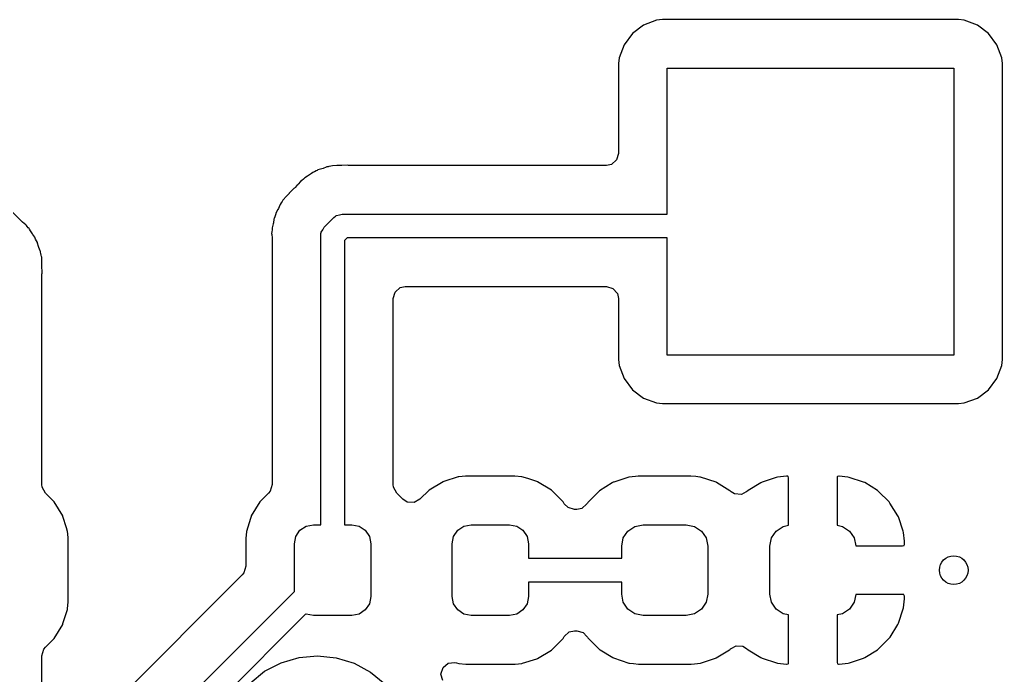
# Model space of a CAD drawing. Extents: x 1.82 to 8.48, y -4.98 to -0.82.
# Drawn here: x 4.8612 to 5.2661, y -1.8839 to -1.6138 of the extents above; entities that cross this region are included whole.
import ezdxf

# ---------------------------------------------------------------- set-up
doc = ezdxf.new("R2010")
doc.units = 0
doc.header["$MEASUREMENT"] = 0
doc.layers.add('BLACK', color=7, linetype='CONTINUOUS')

msp = doc.modelspace()

# ---------------------------------------------------------------- linework, layer by layer
at = {"layer": 'BLACK', "linetype": 'CONTINUOUS'}
for p, q in [((5.12361, -1.6141), (5.11824, -1.61612)), ((5.12606, -1.61384), (5.12361, -1.6141)), ((5.24796, -1.61384), (5.12606, -1.61384)), ((5.25041, -1.6141), (5.24796, -1.61384)), ((5.25578, -1.61612), (5.25041, -1.6141)), ((5.11824, -1.61612), (5.11365, -1.61956)), ((5.26036, -1.61956), (5.25578, -1.61612)), ((5.11365, -1.61956), (5.11021, -1.62415)), ((5.2638, -1.62415), (5.26036, -1.61956)), ((5.11021, -1.62415), (5.1082, -1.62952)), ((5.26582, -1.62952), (5.2638, -1.62415)), ((5.1082, -1.62952), (5.10793, -1.63196)), ((5.26608, -1.63196), (5.26582, -1.62952)), ((5.10793, -1.63196), (5.10793, -1.66892)), ((5.12795, -1.6939), (5.12795, -1.63386)), ((5.12795, -1.63386), (5.24606, -1.63386)), ((5.24606, -1.63386), (5.24606, -1.75197)), ((5.26608, -1.75386), (5.26608, -1.63196)), ((5.10715, -1.6716), (5.10503, -1.67343)), ((5.10793, -1.66892), (5.10715, -1.6716)), ((4.98384, -1.67591), (4.98342, -1.67615)), ((4.98411, -1.67575), (4.98384, -1.67591)), ((4.98384, -1.67591), (4.98384, -1.67591)), ((4.98578, -1.67526), (4.98411, -1.67575)), ((4.98622, -1.67511), (4.98578, -1.67526)), ((4.98755, -1.67458), (4.98622, -1.67511)), ((4.98784, -1.67447), (4.98755, -1.67458)), ((4.98755, -1.67458), (4.98755, -1.67458)), ((4.98836, -1.6744), (4.98784, -1.67447)), ((4.98863, -1.67437), (4.98836, -1.6744)), ((4.9894, -1.67421), (4.98863, -1.67437)), ((4.98949, -1.67419), (4.9894, -1.67421)), ((4.99016, -1.67399), (4.98949, -1.67419)), ((4.9919, -1.67393), (4.99016, -1.67399)), ((4.99237, -1.6739), (4.9919, -1.67393)), ((4.99253, -1.67388), (4.99237, -1.6739)), ((4.99237, -1.6739), (4.99237, -1.6739)), ((4.99237, -1.6739), (4.99237, -1.6739)), ((4.99237, -1.6739), (4.99237, -1.6739)), ((4.99362, -1.67388), (4.99253, -1.67388)), ((4.99378, -1.67388), (4.99362, -1.67388)), ((4.99401, -1.67387), (4.99378, -1.67388)), ((4.99646, -1.67379), (4.99401, -1.67387)), ((4.99676, -1.67386), (4.99646, -1.67379)), ((4.9972, -1.67388), (4.99676, -1.67386)), ((5.10297, -1.67388), (4.9972, -1.67388)), ((5.10503, -1.67343), (5.10297, -1.67388)), ((4.97753, -1.68002), (4.97689, -1.68049)), ((4.97812, -1.67952), (4.97753, -1.68002)), ((4.97869, -1.67896), (4.97812, -1.67952)), ((4.97986, -1.67826), (4.97869, -1.67896)), ((4.98019, -1.67807), (4.97986, -1.67826)), ((4.98058, -1.67781), (4.98019, -1.67807)), ((4.98142, -1.6772), (4.98058, -1.67781)), ((4.98198, -1.67679), (4.98142, -1.6772)), ((4.98227, -1.67667), (4.98198, -1.67679)), ((4.98273, -1.6765), (4.98227, -1.67667)), ((4.98227, -1.67667), (4.98227, -1.67667)), ((4.98342, -1.67615), (4.98273, -1.6765)), ((4.86211, -1.69692), (4.84857, -1.68338)), ((4.97392, -1.68361), (4.9723, -1.68534)), ((4.97413, -1.68339), (4.97392, -1.68361)), ((4.97439, -1.68322), (4.97413, -1.68339)), ((4.97471, -1.68293), (4.97439, -1.68322)), ((4.97546, -1.68218), (4.97471, -1.68293)), ((4.97578, -1.68183), (4.97546, -1.68218)), ((4.97601, -1.68155), (4.97578, -1.68183)), ((4.97689, -1.68049), (4.97601, -1.68155)), ((4.96967, -1.68825), (4.96944, -1.68868)), ((4.96982, -1.68798), (4.96967, -1.68825)), ((4.96967, -1.68825), (4.96967, -1.68825)), ((4.97101, -1.68671), (4.96982, -1.68798)), ((4.97131, -1.68636), (4.97101, -1.68671)), ((4.97141, -1.68623), (4.97131, -1.68636)), ((4.97219, -1.68545), (4.97141, -1.68623)), ((4.9723, -1.68534), (4.97219, -1.68545)), ((4.96762, -1.69198), (4.96678, -1.6935)), ((4.96783, -1.69156), (4.96762, -1.69198)), ((4.9684, -1.69025), (4.96783, -1.69156)), ((4.96852, -1.68996), (4.9684, -1.69025)), ((4.9684, -1.69025), (4.9684, -1.69025)), ((4.96901, -1.68933), (4.96852, -1.68996)), ((4.96944, -1.68868), (4.96901, -1.68933)), ((4.96597, -1.69605), (4.96574, -1.69746)), ((4.96602, -1.69574), (4.96597, -1.69605)), ((4.96597, -1.69605), (4.96597, -1.69605)), ((4.96633, -1.69501), (4.96602, -1.69574)), ((4.96659, -1.69427), (4.96633, -1.69501)), ((4.96671, -1.6938), (4.96659, -1.69427)), ((4.96678, -1.6935), (4.96671, -1.6938)), ((4.96671, -1.6938), (4.96671, -1.6938)), ((4.98668, -1.69928), (4.99061, -1.69534)), ((4.99061, -1.69534), (4.99132, -1.69481)), ((4.99132, -1.69481), (4.99144, -1.69468)), ((4.99144, -1.69468), (4.99154, -1.69465)), ((4.99154, -1.69465), (4.99175, -1.69449)), ((4.99175, -1.69449), (4.99293, -1.69424)), ((4.99293, -1.69424), (4.99409, -1.6939)), ((4.99409, -1.6939), (5.12795, -1.6939)), ((4.86246, -1.69723), (4.86211, -1.69692)), ((4.8638, -1.69834), (4.86246, -1.69723)), ((4.86398, -1.69859), (4.8638, -1.69834)), ((4.86427, -1.69899), (4.86398, -1.69859)), ((4.86398, -1.69859), (4.86398, -1.69859)), ((4.86477, -1.69958), (4.86427, -1.69899)), ((4.86512, -1.69992), (4.86477, -1.69958)), ((4.86534, -1.70014), (4.86512, -1.69992)), ((4.86573, -1.70081), (4.86534, -1.70014)), ((4.96522, -1.7004), (4.96516, -1.70118)), ((4.96551, -1.69848), (4.96522, -1.69961)), ((4.96522, -1.69961), (4.96522, -1.7004)), ((4.96565, -1.69792), (4.96551, -1.69848)), ((4.96574, -1.69746), (4.96565, -1.69792)), ((4.98544, -1.70136), (4.9861, -1.70034)), ((4.9861, -1.70034), (4.98668, -1.69928)), ((4.86622, -1.70164), (4.86573, -1.70081)), ((4.86648, -1.70203), (4.86622, -1.70164)), ((4.86666, -1.70228), (4.86648, -1.70203)), ((4.8675, -1.70344), (4.86666, -1.70228)), ((4.8678, -1.70418), (4.8675, -1.70344)), ((4.86814, -1.70488), (4.8678, -1.70418)), ((4.96516, -1.70118), (4.96503, -1.70197)), ((4.96503, -1.70197), (4.96506, -1.70228)), ((4.96506, -1.70228), (4.96519, -1.7037)), ((4.96519, -1.7037), (4.96522, -1.70417)), ((4.96522, -1.70417), (4.96522, -1.80529)), ((4.98524, -1.70276), (4.98536, -1.70189)), ((4.98524, -1.82185), (4.98524, -1.70276)), ((4.98535, -1.70171), (4.9854, -1.70161)), ((4.98536, -1.70189), (4.98535, -1.70171)), ((4.9854, -1.70161), (4.98544, -1.70136)), ((4.99613, -1.70374), (4.99508, -1.70479)), ((5.12795, -1.70374), (4.99613, -1.70374)), ((5.12795, -1.75197), (5.12795, -1.70374)), ((4.86854, -1.70557), (4.86814, -1.70488)), ((4.86863, -1.70587), (4.86854, -1.70557)), ((4.86903, -1.70724), (4.86863, -1.70587)), ((4.86918, -1.70768), (4.86903, -1.70724)), ((4.86971, -1.70901), (4.86918, -1.70768)), ((4.99508, -1.70479), (4.99508, -1.82185)), ((4.86982, -1.7093), (4.86971, -1.70901)), ((4.86971, -1.70901), (4.86971, -1.70901)), ((4.86986, -1.70961), (4.86982, -1.7093)), ((4.86992, -1.71009), (4.86986, -1.70961)), ((4.87008, -1.71085), (4.86992, -1.71009)), ((4.87021, -1.71132), (4.87008, -1.71085)), ((4.87022, -1.71132), (4.87021, -1.71132)), ((4.8703, -1.71162), (4.87022, -1.71132)), ((4.87036, -1.71331), (4.8703, -1.71162)), ((4.87036, -1.71336), (4.87036, -1.71331)), ((4.87039, -1.71382), (4.87036, -1.71336)), ((4.87041, -1.71398), (4.87039, -1.71382)), ((4.87041, -1.71508), (4.87041, -1.71398)), ((4.87042, -1.71524), (4.87041, -1.71508)), ((4.8705, -1.71792), (4.87042, -1.71524)), ((4.87041, -1.71865), (4.87043, -1.71821)), ((4.87041, -1.80529), (4.87041, -1.71865)), ((4.87043, -1.71821), (4.8705, -1.71792)), ((5.01589, -1.72604), (5.018, -1.72421)), ((5.018, -1.72421), (5.02006, -1.72376)), ((5.02006, -1.72376), (5.10297, -1.72376)), ((5.10297, -1.72376), (5.10565, -1.72455)), ((5.10565, -1.72455), (5.10748, -1.72666)), ((5.0151, -1.72872), (5.01589, -1.72604)), ((5.0151, -1.80529), (5.0151, -1.72872)), ((5.10748, -1.72666), (5.10793, -1.72872)), ((5.10793, -1.72872), (5.10793, -1.75386)), ((5.24606, -1.75197), (5.12795, -1.75197)), ((5.10793, -1.75386), (5.1082, -1.75631)), ((5.1082, -1.75631), (5.11021, -1.76168)), ((5.2638, -1.76168), (5.26582, -1.75631)), ((5.26582, -1.75631), (5.26608, -1.75386)), ((5.11021, -1.76168), (5.11365, -1.76627)), ((5.26036, -1.76627), (5.2638, -1.76168)), ((5.11365, -1.76627), (5.11824, -1.76971)), ((5.25578, -1.76971), (5.26036, -1.76627)), ((5.11824, -1.76971), (5.12361, -1.77172)), ((5.12361, -1.77172), (5.12606, -1.77199)), ((5.12606, -1.77199), (5.24796, -1.77199)), ((5.24796, -1.77199), (5.25041, -1.77172)), ((5.25041, -1.77172), (5.25578, -1.76971)), ((4.87053, -1.80634), (4.87041, -1.80529)), ((4.96522, -1.80529), (4.96443, -1.80797)), ((5.01521, -1.80634), (5.0151, -1.80529)), ((5.03568, -1.80412), (5.02991, -1.80761)), ((5.03597, -1.80403), (5.03568, -1.80412)), ((5.04187, -1.80218), (5.03597, -1.80403)), ((5.03597, -1.80403), (5.03597, -1.80403)), ((5.04212, -1.8021), (5.04187, -1.80218)), ((5.04187, -1.80218), (5.04187, -1.80218)), ((5.04357, -1.80196), (5.04212, -1.8021)), ((5.0449, -1.80184), (5.04357, -1.80196)), ((5.04501, -1.80183), (5.0449, -1.80184)), ((5.0449, -1.80184), (5.0449, -1.80184)), ((5.05509, -1.80183), (5.04501, -1.80183)), ((5.06511, -1.80183), (5.05509, -1.80183)), ((5.06522, -1.80183), (5.06511, -1.80183)), ((5.06811, -1.8021), (5.06522, -1.80183)), ((5.07054, -1.80286), (5.06811, -1.8021)), ((5.07427, -1.80403), (5.07054, -1.80286)), ((5.07456, -1.80412), (5.07427, -1.80403)), ((5.07427, -1.80403), (5.07427, -1.80403)), ((5.08033, -1.80761), (5.07456, -1.80412)), ((5.10534, -1.80465), (5.10005, -1.80792)), ((5.10553, -1.80453), (5.10534, -1.80465)), ((5.10578, -1.80438), (5.10553, -1.80453)), ((5.10553, -1.80453), (5.10553, -1.80453)), ((5.10605, -1.80429), (5.10578, -1.80438)), ((5.11185, -1.80235), (5.10605, -1.80429)), ((5.10605, -1.80429), (5.10605, -1.80429)), ((5.11216, -1.80225), (5.11185, -1.80235)), ((5.11491, -1.80196), (5.11216, -1.80225)), ((5.11606, -1.80184), (5.11491, -1.80196)), ((5.11619, -1.80183), (5.11606, -1.80184)), ((5.11606, -1.80184), (5.11606, -1.80184)), ((5.13775, -1.80183), (5.11619, -1.80183)), ((5.13983, -1.80204), (5.13775, -1.80183)), ((5.14145, -1.80221), (5.13983, -1.80204)), ((5.14172, -1.80224), (5.14145, -1.80221)), ((5.14145, -1.80221), (5.14145, -1.80221)), ((5.14811, -1.80436), (5.14172, -1.80224)), ((5.14836, -1.80451), (5.14811, -1.80436)), ((5.15265, -1.80715), (5.14836, -1.80451)), ((5.14836, -1.80451), (5.14836, -1.80451)), ((5.16656, -1.80455), (5.16133, -1.80779)), ((5.16708, -1.80431), (5.16656, -1.80455)), ((5.17293, -1.80235), (5.16708, -1.80431)), ((5.17346, -1.80224), (5.17293, -1.80235)), ((5.17709, -1.80186), (5.17346, -1.80224)), ((5.17734, -1.80185), (5.17709, -1.80186)), ((5.17746, -1.80185), (5.17734, -1.80185)), ((5.17776, -1.80192), (5.17746, -1.80185)), ((5.17782, -1.80196), (5.17776, -1.80192)), ((5.17799, -1.80256), (5.17782, -1.80196)), ((5.17799, -1.82208), (5.17799, -1.80256)), ((5.19806, -1.80208), (5.19799, -1.80238)), ((5.19799, -1.80238), (5.19799, -1.82208)), ((5.19811, -1.80203), (5.19806, -1.80208)), ((5.1987, -1.80185), (5.19811, -1.80203)), ((5.19889, -1.80186), (5.1987, -1.80185)), ((5.20247, -1.80223), (5.19889, -1.80186)), ((5.203, -1.80234), (5.20247, -1.80223)), ((5.20886, -1.80429), (5.203, -1.80234)), ((5.20937, -1.80453), (5.20886, -1.80429)), ((5.21461, -1.80776), (5.20937, -1.80453)), ((4.87187, -1.80879), (4.87053, -1.80634)), ((4.87546, -1.81239), (4.87187, -1.80879)), ((4.96376, -1.80879), (4.96017, -1.81239)), ((4.96443, -1.80797), (4.96376, -1.80879)), ((5.01655, -1.80879), (5.01521, -1.80634)), ((5.01913, -1.81137), (5.01655, -1.80879)), ((5.02991, -1.80761), (5.02615, -1.81137)), ((5.0851, -1.81239), (5.08033, -1.80761)), ((5.09969, -1.80829), (5.09529, -1.81269)), ((5.09985, -1.80813), (5.09969, -1.80829)), ((5.10005, -1.80792), (5.09985, -1.80813)), ((5.15385, -1.80789), (5.15265, -1.80715)), ((5.15405, -1.8081), (5.15385, -1.80789)), ((5.15428, -1.80827), (5.15405, -1.8081)), ((5.15431, -1.80824), (5.15428, -1.80827)), ((5.15576, -1.80917), (5.15431, -1.80824)), ((5.15855, -1.80937), (5.15576, -1.80917)), ((5.1606, -1.80825), (5.15855, -1.80937)), ((5.16066, -1.80832), (5.1606, -1.80825)), ((5.16133, -1.80779), (5.16066, -1.80832)), ((5.21506, -1.80811), (5.21461, -1.80776)), ((5.21942, -1.81246), (5.21506, -1.80811)), ((4.87896, -1.81816), (4.87546, -1.81239)), ((4.96017, -1.81239), (4.95667, -1.81816)), ((5.0209, -1.81251), (5.01913, -1.81137)), ((5.02369, -1.81271), (5.0209, -1.81251)), ((5.02615, -1.81137), (5.02369, -1.81271)), ((5.08526, -1.81264), (5.0851, -1.81239)), ((5.08561, -1.81322), (5.08526, -1.81264)), ((5.08717, -1.81482), (5.08561, -1.81322)), ((5.09495, -1.81325), (5.09287, -1.81512)), ((5.09514, -1.81293), (5.09495, -1.81325)), ((5.09529, -1.81269), (5.09514, -1.81293)), ((5.09514, -1.81293), (5.09514, -1.81293)), ((5.21977, -1.81291), (5.21942, -1.81246)), ((5.22301, -1.81814), (5.21977, -1.81291)), ((5.08985, -1.81561), (5.08717, -1.81482)), ((5.09072, -1.81561), (5.08985, -1.81561)), ((5.09287, -1.81512), (5.09072, -1.81561)), ((4.87904, -1.81845), (4.87896, -1.81816)), ((4.87905, -1.81845), (4.87904, -1.81845)), ((4.88052, -1.82316), (4.87905, -1.81845)), ((4.95631, -1.81932), (4.95466, -1.8246)), ((4.95658, -1.81845), (4.95631, -1.81932)), ((4.95667, -1.81816), (4.95658, -1.81845)), ((4.95658, -1.81845), (4.95658, -1.81845)), ((4.97927, -1.82245), (4.98228, -1.82185)), ((4.98228, -1.82185), (4.98524, -1.82185)), ((4.99508, -1.82185), (4.99803, -1.82185)), ((4.99803, -1.82185), (5.00104, -1.82245)), ((5.04423, -1.82245), (5.04724, -1.82185)), ((5.04724, -1.82185), (5.06299, -1.82185)), ((5.06299, -1.82185), (5.06601, -1.82245)), ((5.11472, -1.82252), (5.11811, -1.82185)), ((5.11811, -1.82185), (5.13583, -1.82185)), ((5.13583, -1.82185), (5.13922, -1.82252)), ((5.22325, -1.81866), (5.22301, -1.81814)), ((5.22521, -1.82451), (5.22325, -1.81866)), ((4.88097, -1.8246), (4.88052, -1.82316)), ((4.88106, -1.82555), (4.88097, -1.8246)), ((4.88123, -1.82738), (4.88106, -1.82555)), ((4.95466, -1.8246), (4.95439, -1.82749)), ((4.97501, -1.82671), (4.97672, -1.82416)), ((4.97672, -1.82416), (4.97927, -1.82245)), ((5.00104, -1.82245), (5.0036, -1.82416)), ((5.0036, -1.82416), (5.00531, -1.82671)), ((5.03997, -1.82671), (5.04168, -1.82416)), ((5.04168, -1.82416), (5.04423, -1.82245)), ((5.06601, -1.82245), (5.06856, -1.82416)), ((5.06856, -1.82416), (5.07027, -1.82671)), ((5.10993, -1.82732), (5.11185, -1.82444)), ((5.11185, -1.82444), (5.11472, -1.82252)), ((5.13922, -1.82252), (5.14209, -1.82444)), ((5.14209, -1.82444), (5.14401, -1.82732)), ((5.17095, -1.82732), (5.17287, -1.82444)), ((5.17287, -1.82444), (5.17574, -1.82252)), ((5.17574, -1.82252), (5.17799, -1.82208)), ((5.19799, -1.82208), (5.20024, -1.82252)), ((5.20024, -1.82252), (5.20311, -1.82444)), ((5.20311, -1.82444), (5.20503, -1.82732)), ((5.22532, -1.82504), (5.22521, -1.82451)), ((5.2257, -1.82866), (5.22532, -1.82504)), ((4.88124, -1.82749), (4.88123, -1.82738)), ((4.88124, -1.85361), (4.88124, -1.82749)), ((4.95439, -1.82749), (4.95439, -1.82761)), ((4.95439, -1.82761), (4.95439, -1.83899)), ((4.97441, -1.82972), (4.97501, -1.82671)), ((4.97441, -1.84934), (4.97441, -1.82972)), ((5.00531, -1.82671), (5.00591, -1.82972)), ((5.00591, -1.82972), (5.00591, -1.85138)), ((5.03937, -1.82972), (5.03997, -1.82671)), ((5.03937, -1.85138), (5.03937, -1.82972)), ((5.07027, -1.82671), (5.07087, -1.82972)), ((5.07087, -1.82972), (5.07087, -1.83563)), ((5.10925, -1.83071), (5.10993, -1.82732)), ((5.14401, -1.82732), (5.14469, -1.83071)), ((5.17028, -1.83071), (5.17095, -1.82732)), ((5.20503, -1.82732), (5.20568, -1.83055)), ((5.22571, -1.82892), (5.2257, -1.82866)), ((5.22571, -1.83002), (5.22571, -1.82892)), ((5.10925, -1.83563), (5.10925, -1.83071)), ((5.14469, -1.83071), (5.14469, -1.85039)), ((5.17028, -1.85039), (5.17028, -1.83071)), ((5.20568, -1.83055), (5.225, -1.83055)), ((5.225, -1.83055), (5.2256, -1.83037)), ((5.2256, -1.83037), (5.22564, -1.83032)), ((5.22564, -1.83032), (5.22571, -1.83002)), ((5.07087, -1.83563), (5.10925, -1.83563)), ((4.9536, -1.84167), (4.95294, -1.8425)), ((4.95439, -1.83899), (4.9536, -1.84167)), ((4.95294, -1.8425), (4.88679, -1.90865)), ((5.10925, -1.84547), (5.07087, -1.84547)), ((5.07087, -1.84547), (5.07087, -1.85138)), ((5.10925, -1.85039), (5.10925, -1.84547)), ((4.83658, -1.98717), (4.97441, -1.84934)), ((4.88097, -1.8565), (4.88124, -1.85361)), ((5.00591, -1.85138), (5.00531, -1.85439)), ((5.03997, -1.85439), (5.03937, -1.85138)), ((5.07087, -1.85138), (5.07027, -1.85439)), ((5.10993, -1.85378), (5.10925, -1.85039)), ((5.11185, -1.85666), (5.10993, -1.85378)), ((5.14401, -1.85378), (5.14209, -1.85666)), ((5.14469, -1.85039), (5.14401, -1.85378)), ((5.17095, -1.85378), (5.17028, -1.85039)), ((5.17287, -1.85666), (5.17095, -1.85378)), ((5.20503, -1.85378), (5.20311, -1.85666)), ((5.20568, -1.85055), (5.20503, -1.85378)), ((5.22518, -1.85055), (5.20568, -1.85055)), ((5.22548, -1.85062), (5.22518, -1.85055)), ((5.22533, -1.85602), (5.2257, -1.85244)), ((5.22553, -1.85066), (5.22548, -1.85062)), ((5.22571, -1.85126), (5.22553, -1.85066)), ((5.2257, -1.85244), (5.22571, -1.85218)), ((5.22571, -1.85218), (5.22571, -1.85126)), ((4.87907, -1.86259), (4.8809, -1.85675)), ((4.8809, -1.85675), (4.88097, -1.8565)), ((5.0036, -1.85695), (5.00104, -1.85865)), ((5.00531, -1.85439), (5.0036, -1.85695)), ((5.04168, -1.85695), (5.03997, -1.85439)), ((5.04423, -1.85865), (5.04168, -1.85695)), ((5.06856, -1.85695), (5.06601, -1.85865)), ((5.07027, -1.85439), (5.06856, -1.85695)), ((5.11472, -1.85858), (5.11185, -1.85666)), ((5.14209, -1.85666), (5.13922, -1.85858)), ((5.17574, -1.85858), (5.17287, -1.85666)), ((5.20311, -1.85666), (5.20024, -1.85858)), ((5.22327, -1.8624), (5.22522, -1.85654)), ((5.22522, -1.85654), (5.22533, -1.85602)), ((4.97912, -1.85855), (4.84498, -1.99269)), ((4.97927, -1.85865), (4.97912, -1.85855)), ((4.98228, -1.85925), (4.97927, -1.85865)), ((4.99803, -1.85925), (4.98228, -1.85925)), ((5.00104, -1.85865), (4.99803, -1.85925)), ((5.04724, -1.85925), (5.04423, -1.85865)), ((5.06299, -1.85925), (5.04724, -1.85925)), ((5.06601, -1.85865), (5.06299, -1.85925)), ((5.11811, -1.85925), (5.11472, -1.85858)), ((5.13583, -1.85925), (5.11811, -1.85925)), ((5.13922, -1.85858), (5.13583, -1.85925)), ((5.17799, -1.85902), (5.17574, -1.85858)), ((5.17799, -1.87872), (5.17799, -1.85902)), ((5.20024, -1.85858), (5.19799, -1.85902)), ((5.19799, -1.85902), (5.19799, -1.87854)), ((4.87546, -1.86872), (4.87896, -1.86294)), ((4.87896, -1.86294), (4.87907, -1.86259)), ((5.08561, -1.86788), (5.08767, -1.866)), ((5.08767, -1.866), (5.08985, -1.86549)), ((5.08985, -1.86549), (5.09073, -1.86549)), ((5.09073, -1.86549), (5.09341, -1.86628)), ((5.09341, -1.86628), (5.09495, -1.86784)), ((5.2198, -1.86816), (5.22303, -1.86292)), ((5.22303, -1.86292), (5.22327, -1.8624)), ((4.87187, -1.87231), (4.87546, -1.86872)), ((5.08033, -1.87349), (5.0851, -1.86872)), ((5.0851, -1.86872), (5.08561, -1.86788)), ((5.09495, -1.86784), (5.09517, -1.86821)), ((5.09517, -1.86821), (5.09517, -1.86821)), ((5.09517, -1.86821), (5.09532, -1.86845)), ((5.09532, -1.86845), (5.10009, -1.87321)), ((5.2151, -1.87296), (5.21945, -1.86861)), ((5.21945, -1.86861), (5.2198, -1.86816)), ((4.87041, -1.87582), (4.8712, -1.87313)), ((4.8712, -1.87313), (4.87187, -1.87231)), ((5.07456, -1.87699), (5.08033, -1.87349)), ((5.10009, -1.87321), (5.10034, -1.87336)), ((5.10034, -1.87336), (5.10034, -1.87336)), ((5.10034, -1.87336), (5.10556, -1.87658)), ((5.14882, -1.87632), (5.15364, -1.87333)), ((5.15364, -1.87333), (5.15389, -1.87318)), ((5.15389, -1.87318), (5.15409, -1.87298)), ((5.15409, -1.87298), (5.15432, -1.8728)), ((5.15432, -1.8728), (5.15437, -1.87287)), ((5.15437, -1.87287), (5.15644, -1.87174)), ((5.15644, -1.87174), (5.15923, -1.87193)), ((5.15923, -1.87193), (5.16066, -1.87285)), ((5.16066, -1.87285), (5.1607, -1.87281)), ((5.1607, -1.87281), (5.16137, -1.87335)), ((5.16137, -1.87335), (5.16661, -1.87657)), ((5.20942, -1.87655), (5.21465, -1.87332)), ((5.21465, -1.87332), (5.2151, -1.87296)), ((4.87041, -1.89445), (4.87041, -1.87582)), ((4.96896, -1.87867), (4.97634, -1.8765)), ((4.97634, -1.8765), (4.98399, -1.8758)), ((4.98399, -1.8758), (4.99163, -1.87661)), ((4.99163, -1.87661), (4.99897, -1.87888)), ((5.06836, -1.87893), (5.07427, -1.87708)), ((5.07427, -1.87708), (5.07456, -1.87699)), ((5.07427, -1.87708), (5.07427, -1.87708)), ((5.10556, -1.87658), (5.10582, -1.87674)), ((5.10582, -1.87674), (5.11221, -1.87886)), ((5.14177, -1.87885), (5.14342, -1.87831)), ((5.14342, -1.87831), (5.14789, -1.87681)), ((5.14789, -1.87681), (5.14816, -1.87672)), ((5.14789, -1.87681), (5.14789, -1.87681)), ((5.14816, -1.87672), (5.14882, -1.87632)), ((5.16661, -1.87657), (5.16713, -1.87682)), ((5.16713, -1.87682), (5.17298, -1.87876)), ((5.20305, -1.87875), (5.2089, -1.8768)), ((5.2089, -1.8768), (5.20942, -1.87655)), ((4.95617, -1.88704), (4.96216, -1.88223)), ((4.96216, -1.88223), (4.96896, -1.87867)), ((4.99897, -1.87888), (5.00573, -1.88253)), ((5.00573, -1.88253), (5.01165, -1.88743)), ((5.03479, -1.88335), (5.03564, -1.88069)), ((5.03564, -1.88069), (5.03779, -1.87891)), ((5.03779, -1.87891), (5.04056, -1.87857)), ((5.04056, -1.87857), (5.04123, -1.87873)), ((5.04123, -1.87873), (5.04212, -1.87901)), ((5.04212, -1.87901), (5.04501, -1.87927)), ((5.04501, -1.87927), (5.04513, -1.87927)), ((5.04513, -1.87927), (5.05514, -1.87927)), ((5.05514, -1.87927), (5.06522, -1.87927)), ((5.06522, -1.87927), (5.06533, -1.87926)), ((5.06533, -1.87926), (5.06673, -1.87913)), ((5.06533, -1.87926), (5.06533, -1.87926)), ((5.06673, -1.87913), (5.06811, -1.87901)), ((5.06811, -1.87901), (5.06836, -1.87893)), ((5.11221, -1.87886), (5.11248, -1.87889)), ((5.11248, -1.87889), (5.11248, -1.87889)), ((5.11248, -1.87889), (5.11411, -1.87906)), ((5.11411, -1.87906), (5.11619, -1.87927)), ((5.11619, -1.87927), (5.13775, -1.87927)), ((5.13775, -1.87927), (5.13787, -1.87926)), ((5.13787, -1.87926), (5.13922, -1.87912)), ((5.13787, -1.87926), (5.13787, -1.87926)), ((5.13922, -1.87912), (5.14177, -1.87885)), ((5.17298, -1.87876), (5.17351, -1.87887)), ((5.17351, -1.87887), (5.17709, -1.87924)), ((5.17709, -1.87924), (5.17729, -1.87925)), ((5.17729, -1.87925), (5.17788, -1.87908)), ((5.17788, -1.87908), (5.17793, -1.87902)), ((5.17793, -1.87902), (5.17799, -1.87872)), ((5.19799, -1.87854), (5.19817, -1.87914)), ((5.19817, -1.87914), (5.19822, -1.87919)), ((5.19822, -1.87919), (5.19853, -1.87925)), ((5.19853, -1.87925), (5.19864, -1.87925)), ((5.19864, -1.87925), (5.1989, -1.87924)), ((5.1989, -1.87924), (5.20252, -1.87886)), ((5.20252, -1.87886), (5.20305, -1.87875)), ((5.03552, -1.88605), (5.03479, -1.88335))]:
    msp.add_line(p, q, dxfattribs=at)
at = {"layer": 'BLACK'}
msp.add_circle((5.24606, -1.84055), 0.00591, dxfattribs=at)

doc.saveas('drawing.dxf')
